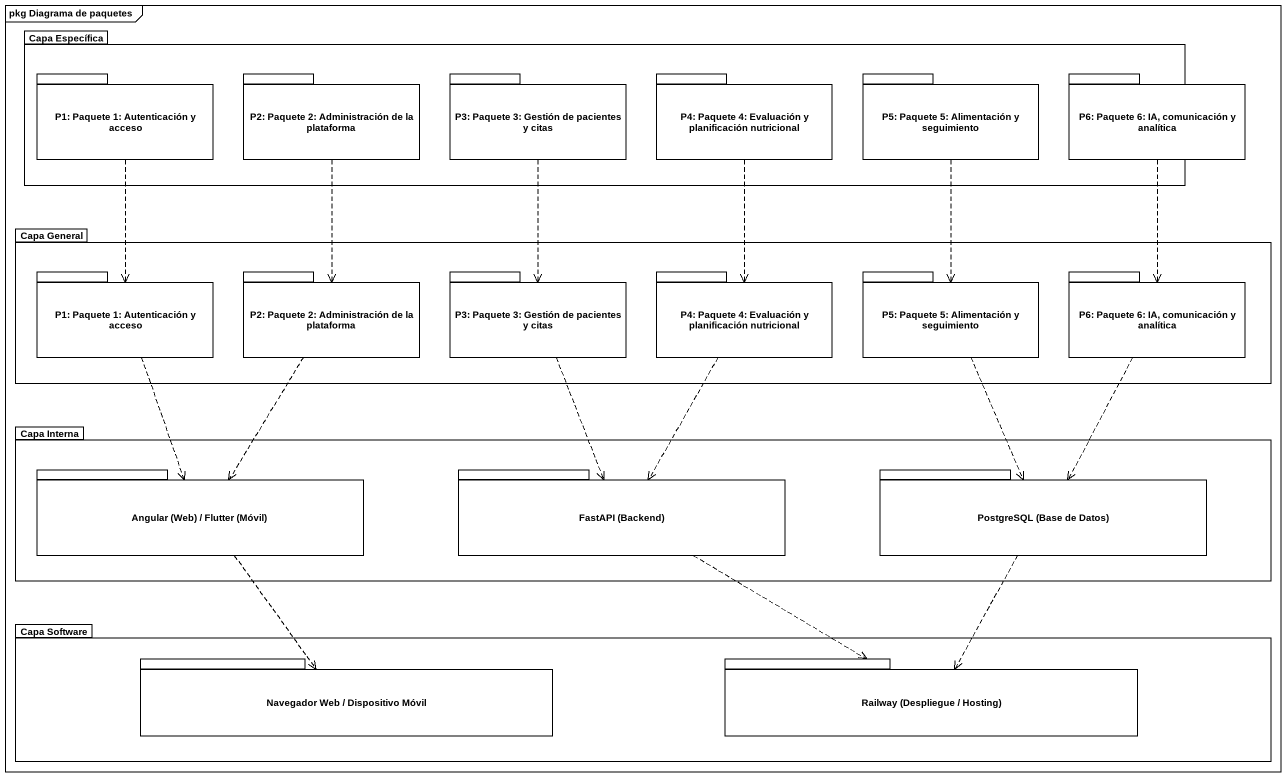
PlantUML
@startuml
mainframe pkg Diagrama de paquetes
package "Capa Específica" as Capa_Específica {
  package "P1: Paquete 1: Autenticación y acceso" as P1_Paquete_1_Autenticación {
  }
  package "P2: Paquete 2: Administración de la plataforma" as P2_Paquete_2_Administración {
  }
  package "P3: Paquete 3: Gestión de pacientes y citas" as P3_Paquete_3_Gestión_de {
  }
  package "P4: Paquete 4: Evaluación y planificación nutricional" as P4_Paquete_4_Evaluación_y {
  }
  package "P5: Paquete 5: Alimentación y seguimiento" as P5_Paquete_5_Alimentación_y {
  }
}
package "P6: Paquete 6: IA, comunicación y analítica" as P6_Paquete_6_IA {
}
package "Capa General" as Capa_General {
  package "P1: Paquete 1: Autenticación y acceso" as P1_Paquete_1_Autenticación_2 {
  }
  package "P2: Paquete 2: Administración de la plataforma" as P2_Paquete_2_Administración_2 {
  }
  package "P3: Paquete 3: Gestión de pacientes y citas" as P3_Paquete_3_Gestión_de_2 {
  }
  package "P4: Paquete 4: Evaluación y planificación nutricional" as P4_Paquete_4_Evaluación_y_2 {
  }
  package "P5: Paquete 5: Alimentación y seguimiento" as P5_Paquete_5_Alimentación_y_2 {
  }
  package "P6: Paquete 6: IA, comunicación y analítica" as P6_Paquete_6_IA_2 {
  }
}
package "Capa Interna" as Capa_Interna {
  package "Angular (Web) / Flutter (Móvil)" as Angular_Web_Flutter_Móvil {
  }
  package "FastAPI (Backend)" as FastAPI_Backend {
  }
  package "PostgreSQL (Base de Datos)" as PostgreSQL_Base_de_Datos {
  }
}
package "Capa Software" as Capa_Software {
  package "Navegador Web / Dispositivo Móvil" as Navegador_Web_Dispositivo {
  }
  package "Railway (Despliegue / Hosting)" as Railway_Despliegue_Hosting {
  }
}
P1_Paquete_1_Autenticación ..> P1_Paquete_1_Autenticación_2
P2_Paquete_2_Administración ..> P2_Paquete_2_Administración_2
P3_Paquete_3_Gestión_de ..> P3_Paquete_3_Gestión_de_2
P4_Paquete_4_Evaluación_y ..> P4_Paquete_4_Evaluación_y_2
P5_Paquete_5_Alimentación_y ..> P5_Paquete_5_Alimentación_y_2
P6_Paquete_6_IA ..> P6_Paquete_6_IA_2
P1_Paquete_1_Autenticación_2 ..> Angular_Web_Flutter_Móvil
P2_Paquete_2_Administración_2 ..> Angular_Web_Flutter_Móvil
P3_Paquete_3_Gestión_de_2 ..> FastAPI_Backend
P4_Paquete_4_Evaluación_y_2 ..> FastAPI_Backend
P5_Paquete_5_Alimentación_y_2 ..> PostgreSQL_Base_de_Datos
P6_Paquete_6_IA_2 ..> PostgreSQL_Base_de_Datos
Angular_Web_Flutter_Móvil ..> Navegador_Web_Dispositivo
FastAPI_Backend .right.> Railway_Despliegue_Hosting
PostgreSQL_Base_de_Datos ..> Railway_Despliegue_Hosting
@enduml
